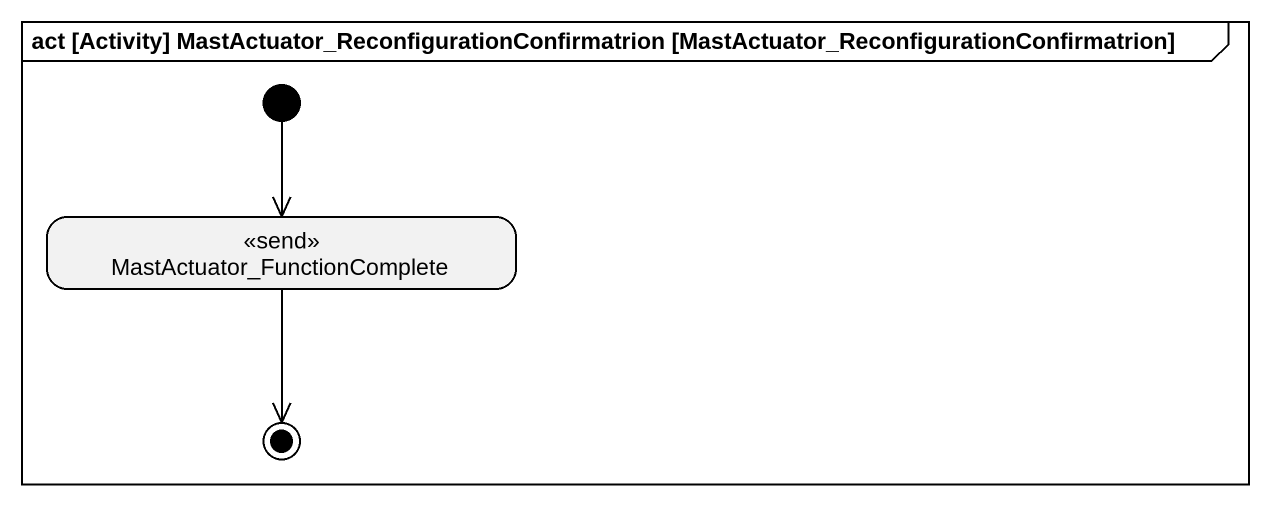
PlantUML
@startuml
mainframe act [Activity] MastActuator_ReconfigurationConfirmatrion [MastActuator_ReconfigurationConfirmatrion]
hide empty description
state "MastActuator_FunctionComplete" as MastActuator <<send>>
[*] --> MastActuator
MastActuator --> [*]
@enduml
